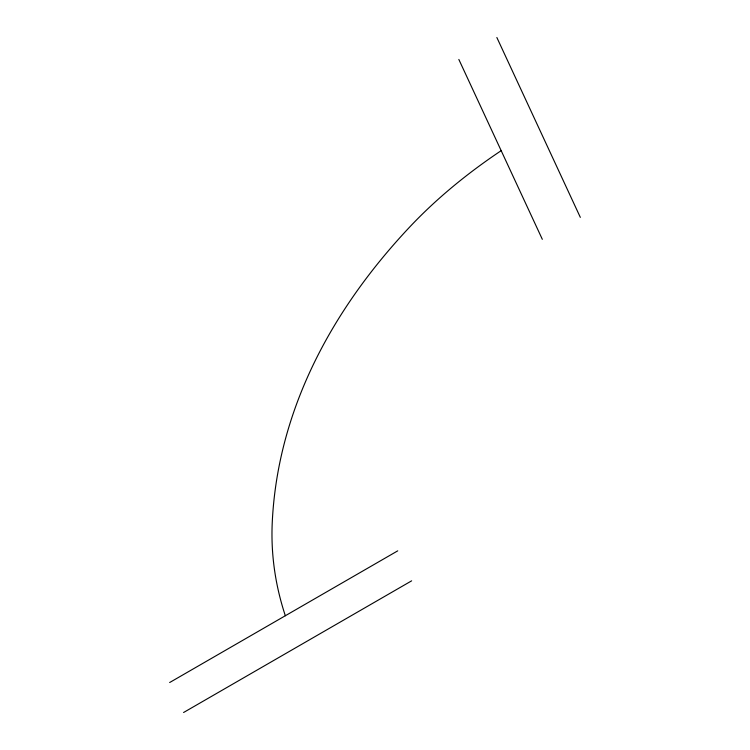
<?xml version="1.0" encoding="UTF-8"?>
<svg xmlns="http://www.w3.org/2000/svg" width="750" height="750" viewBox="0 0 750 750"><rect width="100%" height="100%" fill="white"/><g stroke="black" fill="none" stroke-linecap="round" stroke-linejoin="round"><path stroke-width="1.12" d="M169.669 682.519L397.734 550.847M183.581 712.5L411.647 580.828M496.856 37.5L580.331 217.369M458.841 59.447L542.325 239.316M285.338 615.741A752.334 434.353 0 0 1 272.25 522.488A1136.569 656.194 0 0 1 409.097 227.653A752.334 434.353 0 0 1 501.178 150.666"/></g></svg>
